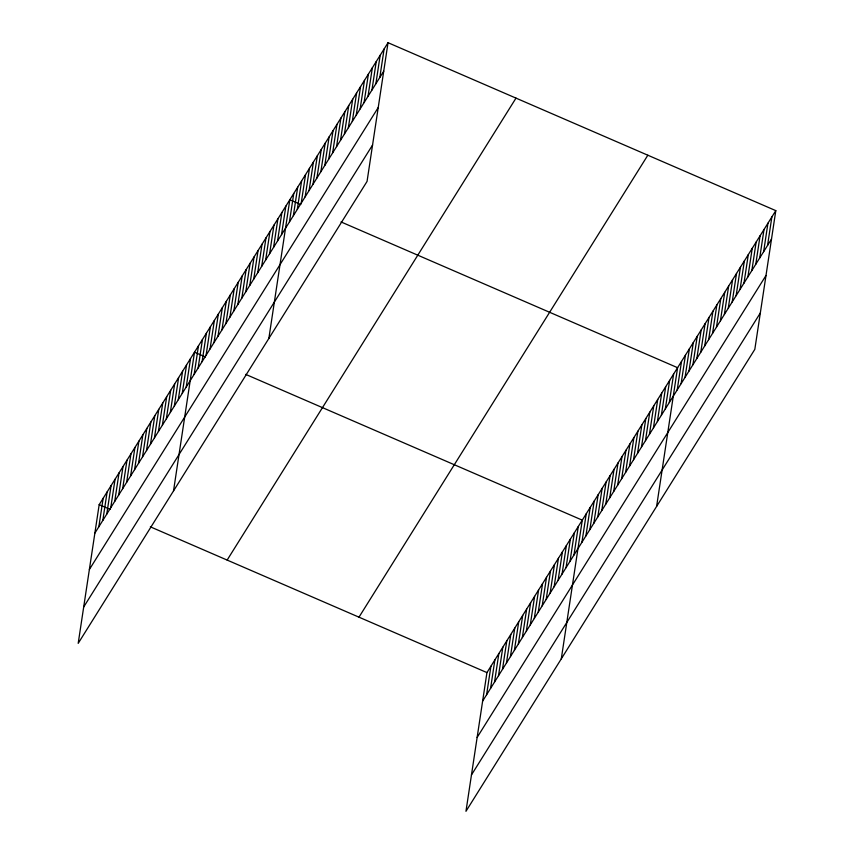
<?xml version="1.0" encoding="UTF-8"?>
<svg xmlns="http://www.w3.org/2000/svg" width="854" height="854" viewBox="0 0 854 854"><rect width="100%" height="100%" fill="white"/><g stroke="black" fill="none" stroke-linecap="round" stroke-linejoin="round"><path stroke-width="1.28" d="M388.036 42.7L99.181 504.65L78.194 643.361L367.06 181.411L388.036 42.7L775.806 210.639L754.819 349.35L465.964 811.3L486.94 672.589L775.806 210.639M98.84 526.779L103.153 498.298M102.811 520.428L107.124 491.947M106.782 514.076L111.095 485.595M110.753 507.724L115.066 479.243M114.735 501.373L119.037 472.892M118.706 495.021L123.008 466.54M122.677 488.669L126.979 460.189M126.648 482.318L130.95 453.837M130.619 475.966L134.921 447.485M134.59 469.615L138.892 441.134M138.561 463.263L142.864 434.782M142.533 456.911L146.835 428.43M146.504 450.56L150.816 422.079M150.475 444.208L154.787 415.727M154.446 437.856L158.759 409.376M158.417 431.505L162.73 403.024M162.388 425.153L166.701 396.672M166.359 418.802L170.672 390.321M170.33 412.45L174.643 383.969M174.312 406.098L178.614 377.617M178.283 399.736L182.585 371.266M182.254 393.384L186.556 364.914M186.225 387.033L190.527 358.563M173.522 490.922L194.498 352.211L205.472 356.961M194.168 374.33L198.47 345.859M198.139 367.978L202.441 339.508M202.11 361.626L206.412 333.156M206.081 355.275L210.383 326.804M210.052 348.923L214.365 320.453M214.023 342.571L218.336 314.101M217.994 336.22L222.307 307.75M221.965 329.868L226.278 301.398M225.936 323.517L230.249 295.046M229.907 317.165L234.22 288.695M233.879 310.813L238.191 282.332M237.86 304.462L242.162 275.981M241.831 298.11L246.133 269.629M245.803 291.758L250.105 263.278M249.774 285.407L254.076 256.926M253.745 279.055L258.047 250.574M257.716 272.704L262.018 244.223M261.687 266.352L265.989 237.871M265.658 260L269.96 231.519M269.629 253.649L273.942 225.168M273.6 247.297L277.913 218.816M277.571 240.945L281.884 212.465M281.542 234.594L285.855 206.113M268.85 338.472L289.826 199.761L300.789 204.512M289.442 221.955L293.755 193.484M293.37 215.678L297.683 187.197M297.299 209.39L301.611 180.92M301.227 203.113L305.54 174.632M305.156 196.826L309.468 168.355M309.084 190.549L313.397 162.068M313.012 184.261L317.325 155.791M316.941 177.984L321.253 149.503M320.869 171.697L325.182 143.216M324.798 165.42L329.11 136.939M328.726 159.132L333.039 130.651M332.654 152.855L336.967 124.374M336.583 146.568L340.895 118.087M340.511 140.291L344.824 111.81M344.44 134.003L348.752 105.522M348.368 127.716L352.681 99.245M352.296 121.439L356.609 92.958M356.225 115.151L360.537 86.681M360.153 108.874L364.466 80.393M364.082 102.587L368.394 74.117M368.021 96.31L372.323 67.829M371.949 90.022L376.251 61.552M375.877 83.745L380.179 55.264M379.806 77.458L384.108 48.988M486.609 694.718L490.911 666.237M490.58 688.367L494.882 659.886M494.551 682.015L498.853 653.534M498.522 675.663L502.825 647.183M502.494 669.312L506.796 640.831M506.465 662.96L510.777 634.479M510.436 656.609L514.748 628.128M514.407 650.257L518.72 621.776M518.378 643.905L522.691 615.424M522.349 637.554L526.662 609.073M526.32 631.202L530.633 602.721M530.291 624.85L534.604 596.37M534.273 618.499L538.575 590.018M538.244 612.147L542.546 583.666M542.215 605.785L546.517 577.315M546.186 599.433L550.488 570.963M550.157 593.082L554.459 564.611M554.129 586.73L558.431 558.26M558.1 580.378L562.402 551.908M562.071 574.027L566.373 545.557M566.042 567.675L570.355 539.205M570.013 561.324L574.326 532.853M573.984 554.972L578.297 526.502M561.291 658.861L582.268 520.15L245.685 374.372M581.926 542.269L586.239 513.798M585.897 535.917L590.21 507.447M589.868 529.565L594.181 501.095M593.85 523.214L598.152 494.733M597.821 516.862L602.123 488.381M601.792 510.511L606.094 482.03M605.764 504.159L610.066 475.678M609.735 497.807L614.037 469.326M613.706 491.456L618.008 462.975M617.677 485.104L621.979 456.623M621.648 478.752L625.95 450.271M625.619 472.401L629.932 443.92M629.59 466.049L633.903 437.568M633.561 459.698L637.874 431.217M637.532 453.346L641.845 424.865M641.503 446.994L645.816 418.513M645.475 440.643L649.787 412.162M649.446 434.291L653.758 405.81M653.427 427.939L657.729 399.458M657.399 421.588L661.701 393.107M661.37 415.236L665.672 386.755M665.341 408.885L669.643 380.404M669.312 402.533L673.614 374.052M656.609 506.411L677.585 367.7L341.013 221.933M677.211 389.894L681.513 361.423M681.14 383.617L685.442 355.136M685.068 377.329L689.37 348.859M688.997 371.052L693.299 342.571M692.925 364.765L697.227 336.284M696.853 358.488L701.155 330.007M700.782 352.2L705.084 323.719M704.71 345.923L709.012 317.442M708.639 339.636L712.941 311.155M712.567 333.359L716.869 304.878M716.495 327.071L720.797 298.59M720.424 320.784L724.726 292.314M724.352 314.507L728.654 286.026M728.281 308.219L732.583 279.749M732.209 301.942L736.511 273.461M736.137 295.655L740.439 267.185M740.066 289.378L744.368 260.897M743.994 283.09L748.296 254.62M747.923 276.813L752.225 248.333M751.851 270.526L756.153 242.056M755.779 264.249L760.081 235.768M759.708 257.961L764.01 229.48M763.636 251.684L767.938 223.204M767.565 245.397L771.867 216.916M94.869 533.131L383.734 71.181M89.371 569.511L378.226 107.551M83.703 606.981L372.557 145.031M227.143 560.075L515.997 98.125M358.979 617.175L647.834 155.214M482.638 701.07L771.493 239.12M477.13 737.44L765.995 275.49M471.461 774.92L760.327 312.97M99.181 504.65L110.145 509.4M150.357 526.822L486.94 672.589"/></g></svg>
